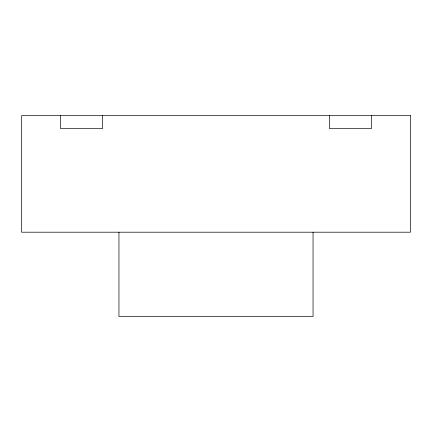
<?xml version="1.0" encoding="UTF-8"?>
<svg xmlns="http://www.w3.org/2000/svg" width="432" height="432" viewBox="0 0 432 432"><rect width="100%" height="100%" fill="white"/><g stroke="black" fill="none" stroke-linecap="round" stroke-linejoin="round"><path stroke-width="0.65" d="M371.52 115.56L371.52 128.52L329.4 128.52L329.4 115.56M313.054 232.2L313.054 316.44L118.946 316.44L118.946 232.2M102.6 115.56L102.6 128.52L60.48 128.52L60.48 115.56M410.4 115.56L21.6 115.56L21.6 232.2L410.4 232.2L410.4 115.56"/></g></svg>
